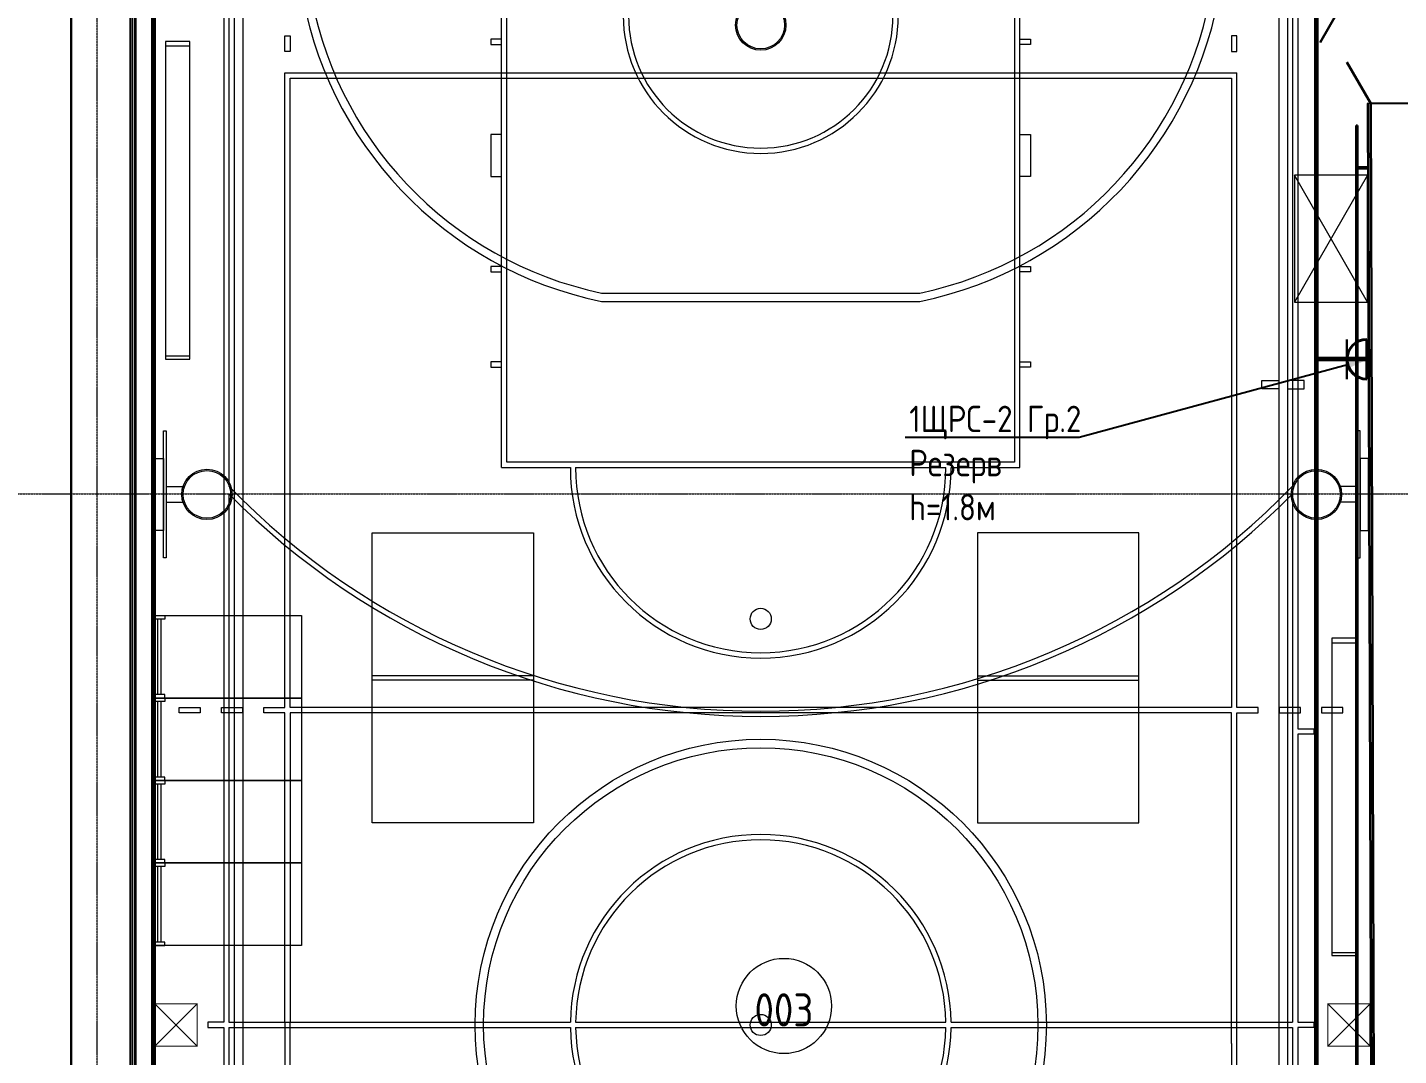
# Model space of a CAD drawing. Header units: millimetres. Extents: x -32 to 417638015, y -35 to 175284279.
# Drawn here: x 416156949 to 416169910, y 175262935 to 175272653 of the extents above; entities that cross this region are included whole.
import ezdxf
from ezdxf import colors
from ezdxf.entities.mleader import LeaderData, LeaderLine
from ezdxf.enums import TextEntityAlignment as Align
from ezdxf.math import Vec2, Vec3

# ---------------------------------------------------------------- set-up
doc = ezdxf.new("R2010")
doc.units = ezdxf.units.MM
doc.linetypes.add('ADSK_Линия сетки', pattern=[25, 20, -2.5, 0, -2.5])
for name, color, linetype, lineweight in [('_ЭМ_гофра', 5, 'Continuous', 60), ('_ЭМ_Розетки быт', 5, 'Continuous', 30), ('_ЭМ_ТХобщее_слой', 7, 'Continuous', 30), ('Аннотация', 7, 'Continuous', 18), ('Двери', 7, 'Continuous', 9), ('Оси', 253, 'Continuous', 9), ('Стены внутренние', 7, 'Continuous', 18), ('Стены несущие', 7, 'Continuous', 30), ('Стены отделка', 7, 'Continuous', 30), ('Стены штриховка', 7, 'Continuous', 9), ('ТХ', 5, 'Continuous', 0), ('ШТРИХОВКА', 252, 'Continuous', 15)]:
    doc.layers.add(name, color=color, linetype=linetype, lineweight=lineweight)
doc.layers.add('_ЭМ_Надписи', color=7, linetype='Continuous')
doc.layers.add('Линии', color=7, linetype='Continuous', lineweight=9, true_color=0x00a600)
doc.styles.add('GOST Common', font='GOST_Common.ttf', dxfattribs={"width": 0.9, "height": 350})
doc.styles.add('ЭОМ', font='isocpeur.ttf', dxfattribs={"width": 0.85, "height": 250})

# ---------------------------------------------------------------- blocks, each defined once
blk = doc.blocks.new('План подвала')
at = {"layer": 'Стены внутренние'}
for points in [[(19138.365, 25807.037), (19138.365, 42906.059), (19126.365, 42906.059), (19126.365, 25807.037)], [(19151.292, 25807.037), (19151.292, 42931.915), (19139.292, 42931.915), (19139.292, 25807.037)], [(30506.083, 20721.059), (30518.083, 20721.059), (30518.083, 40321.059), (30506.083, 40321.059), (30506.083, 21678.041)], [(30518.083, 39915.059), (30612.35, 39915.059), (30611.796, 39927.059), (30518.083, 39927.059)]]:
    blk.add_hatch(color=8, dxfattribs=at).paths.add_polyline_path(points)
at = {"layer": 'Двери', "color": 8, "lineweight": 30}
for p, q in [((30639.178, 41929.127), (30166.894, 41104.841)), ((30643.796, 40529.135), (30417.512, 40918.102))]:
    blk.add_line(p, q, dxfattribs=at)
at = {"layer": 'Линии', "color": 8}
blk.add_circle((25096.918, 31998.346), 450, dxfattribs=at)
at = {"layer": 'Оси', "color": 8, "linetype": 'ADSK_Линия сетки'}
for p, q in [((18606.461, -4056.756), (18606.461, 44517.739)), ((-9557.833, 36839.741), (56671.895, 36839.741))]:
    blk.add_line(p, q, dxfattribs=at)
at = {"layer": 'Стены несущие', "color": 8}
for p, q in [((18359.292, 43642.38), (18359.292, 26217.266)), ((18919.292, 43003.576), (18919.292, 23629.741)), ((19126.365, 42906.059), (19126.365, 24338.059)), ((19138.365, 42906.059), (19138.365, 24321.059)), ((19139.292, 42931.915), (19139.292, 24321.059)), ((19151.292, 42931.915), (19151.292, 24321.059)), ((31363.792, 40531.51), (30643.796, 40529.135)), ((30643.796, 40529.135), (30709.33, 20663.192)), ((30506.083, 40321.059), (30506.083, 20721.059)), ((30518.083, 40321.059), (30506.083, 40321.059)), ((30518.083, 20721.059), (30518.083, 40321.059)), ((30612.35, 39927.059), (30506.083, 39927.059)), ((30612.35, 39915.059), (30612.35, 39927.059)), ((30506.083, 39915.059), (30612.35, 39915.059))]:
    blk.add_line(p, q, dxfattribs=at)
at = {"layer": 'Стены отделка', "color": 8, "lineweight": 9}
for p, q in [((18939.292, 42943.619), (18939.292, 23629.741)), ((18959.292, 42943.661), (18959.292, 23629.741)), ((18971.292, 42931.687), (18971.292, 23629.741)), ((30643.796, 40529.135), (30611.796, 40529.029)), ((30611.796, 40529.029), (30677.224, 20695.192)), ((30709.33, 20663.131), (30643.796, 40529.135))]:
    blk.add_line(p, q, dxfattribs=at)
at = {"layer": 'Стены штриховка', "color": 8}
for p, q in [((18969.292, 23629.741), (18969.292, 42933.683)), ((30613.796, 40529.036), (30679.231, 20693.192)), ((30623.796, 40529.069), (30689.231, 20693.192))]:
    blk.add_line(p, q, dxfattribs=at)
at = {"layer": 'Аннотация', "color": 8, "lineweight": 9, "insert": (25096.918, 31961.397), "char_height": 312.5, "width": 520.21112, "attachment_point": 5, "line_spacing_factor": 1.022766, "style": 'GOST Common'}
blk.add_mtext('003', dxfattribs=at)
blk = doc.blocks.new('*U740')
at = {"color": 0}
for p, q in [((-250, -250), (-250, 250)), ((0, 0), (-250, 0))]:
    blk.add_line(p, q, dxfattribs=at)
at = {"color": 0, "lineweight": 40}
for p, q in [((0, -250), (0, 250)), ((-250, 0), (-500, 0))]:
    blk.add_line(p, q, dxfattribs=at)
blk.add_arc((0, 0), 250, 90, 270, dxfattribs=at)
at = {"color": 7, "linetype": 'ByBlock', "style": 'GOST Common', "width": 0.9}
blk.add_attdef('ГРУППА', text='', height=350, dxfattribs=at).set_placement((-541, 786), align=Align.RIGHT)
at = {"color": 7, "style": 'GOST Common', "width": 0.9}
for tag, p in [('ВЫСОТА', (-1722, 324)), ('КОЛВО', (478, -986))]:
    blk.add_attdef(tag, p, '', height=350, dxfattribs=at)
blk = doc.blocks.new('_ЭМ_ТХ2_подвал')
at = {"color": 8, "lineweight": 5}
for p, q in [((25745, 42647), (25745, 31554)), ((35900, 42647), (35900, 34327)), ((25795, 42597), (25795, 36620)), ((28372, 36797), (28372, 42597)), ((28422, 36847), (28422, 42597)), ((33222, 42597), (33222, 36847)), ((33272, 36797), (33272, 42597)), ((35850, 42597), (35850, 36620)), ((25845, 41447), (25845, 21610)), ((25925, 41367), (25925, 31569)), ((35720, 41367), (35720, 31569)), ((35800, 41447), (35800, 21610)), ((28372, 40847), (28272, 40847)), ((28272, 40847), (28272, 40797)), ((33272, 40847), (33372, 40847)), ((33372, 40847), (33372, 40797)), ((28272, 40797), (28372, 40797)), ((33372, 40797), (33272, 40797)), ((28372, 39947), (28272, 39947)), ((28272, 39947), (28272, 39547)), ((33272, 39947), (33372, 39947)), ((33372, 39947), (33372, 39547)), ((28272, 39547), (28372, 39547)), ((33372, 39547), (33272, 39547)), ((28372, 38697), (28272, 38697)), ((28272, 38697), (28272, 38647)), ((28272, 38647), (28372, 38647)), ((33272, 38697), (33372, 38697)), ((33372, 38647), (33272, 38647)), ((33372, 38697), (33372, 38647)), ((29317, 38447), (32327, 38447)), ((29317, 38367), (32327, 38367)), ((28372, 37797), (28272, 37797)), ((28272, 37797), (28272, 37747)), ((28272, 37747), (28372, 37747)), ((33272, 37797), (33372, 37797)), ((33372, 37747), (33272, 37747)), ((33372, 37797), (33372, 37747)), ((35560, 37540), (35560, 37620)), ((35560, 37620), (35720, 37620)), ((35960, 37620), (35800, 37620)), ((35960, 37540), (35960, 37620)), ((35720, 37540), (35560, 37540)), ((35800, 37540), (35960, 37540)), ((33222, 36847), (28422, 36847)), ((28372, 36797), (29022, 36797)), ((29072, 36797), (32572, 36797)), ((32622, 36797), (33272, 36797)), ((25795, 36548), (25795, 31554)), ((35850, 36548), (35850, 31554)), ((35900, 34327), (36050, 34327)), ((35900, 34277), (35900, 31554)), ((36050, 34277), (35900, 34277)), ((36050, 34327), (36050, 34277)), ((25745, 31554), (25595, 31554)), ((25595, 31554), (25595, 31504)), ((25595, 31504), (25745, 31504)), ((25745, 31504), (25745, 20410)), ((25795, 31554), (29022, 31554)), ((25795, 31504), (25795, 26512)), ((25795, 31504), (29022, 31504)), ((25925, 31569), (25925, 21690)), ((29072, 31554), (32572, 31554)), ((29072, 31504), (32572, 31504)), ((32622, 31554), (35850, 31554)), ((32622, 31504), (35850, 31504)), ((35720, 31569), (35720, 21690)), ((35850, 31504), (35850, 26512)), ((35900, 31554), (36050, 31554)), ((35900, 31504), (35900, 28780)), ((36050, 31504), (35900, 31504)), ((36050, 31554), (36050, 31504))]:
    blk.add_line(p, q, dxfattribs=at)
for centre, radius in [((30822, 35367), 100), ((30822, 31529), 2700), ((30822, 31529), 2620), ((30822, 31529), 100)]:
    blk.add_circle(centre, radius, dxfattribs=at)
for centre, radius, start, end in [((30042, 41904), 3610, 188.5461, 258.4158), ((30041, 41902), 3530, 188.7157, 258.1608), ((31602, 41904), 3610, 281.5842, 351.4539), ((31603, 41902), 3530, 281.8392, 351.2843), ((30822, 41067), 1300, 180, 0), ((30822, 41067), 1250, 180, 0), ((30822, 36797), 1800, 180, 0), ((30822, 36797), 1750, 180, 0), ((30822, 41504), 7009, 224.1705, 315.8295), ((30822, 41508), 7062, 224.6144, 315.3856), ((30822, 31529), 1800, 0.7958, 179.2042), ((30822, 31529), 1750, 0.8185, 179.1815), ((30822, 31529), 1800, 180.7958, 359.2042), ((30822, 31529), 1750, 180.8185, 359.1815)]:
    blk.add_arc(centre, radius, start, end, dxfattribs=at)
at = {"layer": 'ТХ', "color": 8, "transparency": 33554559}
for p, q in [((26323, 40879), (26373, 40879)), ((26323, 40729), (26323, 40879)), ((26373, 40879), (26373, 40729)), ((35323, 40879), (35273, 40879)), ((35273, 40879), (35273, 40729)), ((35323, 40729), (35323, 40879)), ((26373, 40729), (26323, 40729)), ((35273, 40729), (35323, 40729)), ((26323, 40529), (35323, 40529)), ((26323, 34529), (26323, 40529)), ((26373, 40479), (35273, 40479)), ((26373, 34529), (26373, 40479)), ((35273, 40479), (35273, 34529)), ((35323, 34529), (35323, 40529)), ((25323, 34529), (25523, 34529)), ((25323, 34479), (25323, 34529)), ((25523, 34479), (25323, 34479)), ((25523, 34529), (25523, 34479)), ((25723, 34529), (25923, 34529)), ((25723, 34479), (25723, 34529)), ((25923, 34479), (25723, 34479)), ((25923, 34529), (25923, 34479)), ((26123, 34529), (26323, 34529)), ((26123, 34479), (26123, 34529)), ((26323, 34479), (26123, 34479)), ((26323, 31554), (26323, 34479)), ((35273, 34529), (26373, 34529)), ((35273, 34479), (26373, 34479)), ((26373, 34479), (26373, 31554)), ((35273, 31554), (35273, 34479)), ((35523, 34529), (35323, 34529)), ((35323, 28579), (35323, 34479)), ((35323, 34479), (35523, 34479)), ((35523, 34479), (35523, 34529)), ((35723, 34529), (35723, 34479)), ((35923, 34529), (35723, 34529)), ((35723, 34479), (35923, 34479)), ((35923, 34479), (35923, 34529)), ((36123, 34529), (36123, 34479)), ((36323, 34529), (36123, 34529)), ((36123, 34479), (36323, 34479)), ((36323, 34479), (36323, 34529)), ((26323, 31554), (26322, 28579)), ((26372, 28579), (26373, 31554)), ((35273, 31354), (35273, 31554)), ((35273, 31354), (35272, 28579))]:
    blk.add_line(p, q, dxfattribs=at)
at = {"layer": 'ТХ', "color": 8}
for p, q in [((36558, 39562), (35868, 38362)), ((36558, 38362), (35868, 39562)), ((25082, 35366), (25082, 35399)), ((25082, 35399), (25190, 35399)), ((25082, 35399), (26482, 35399)), ((25095, 34618), (25095, 35397)), ((25190, 35399), (25190, 35366)), ((26482, 35399), (26482, 34619)), ((25190, 35366), (25082, 35366)), ((25120, 35366), (25120, 34652)), ((25153, 34652), (25153, 35366)), ((28674, 34829), (27149, 34829)), ((28674, 34789), (27149, 34789)), ((32871, 34829), (34396, 34829)), ((32871, 34789), (34396, 34789)), ((25190, 34652), (25082, 34652)), ((25082, 34652), (25082, 34619)), ((25082, 34619), (25190, 34619)), ((25082, 34619), (25190, 34619)), ((26482, 34619), (25082, 34619)), ((25082, 34586), (25082, 34619)), ((25082, 34619), (25190, 34619)), ((25082, 34619), (26482, 34619)), ((25095, 33838), (25095, 34618)), ((25190, 34619), (25190, 34652)), ((25190, 34619), (25190, 34586)), ((26482, 34619), (26482, 33839)), ((25190, 34586), (25082, 34586)), ((25120, 34586), (25120, 33872)), ((25153, 33872), (25153, 34586)), ((25190, 33872), (25082, 33872)), ((25082, 33872), (25082, 33839)), ((25082, 33806), (25082, 33839)), ((25082, 33839), (25190, 33839)), ((25082, 33839), (26482, 33839)), ((25082, 33839), (25190, 33839)), ((25082, 33839), (25190, 33839)), ((26482, 33839), (25082, 33839)), ((25095, 33058), (25095, 33838)), ((25190, 33839), (25190, 33872)), ((25190, 33839), (25190, 33806)), ((26482, 33839), (26482, 33060)), ((25190, 33806), (25082, 33806)), ((25120, 33806), (25120, 33093)), ((25153, 33093), (25153, 33806)), ((25190, 33093), (25082, 33093)), ((25082, 33093), (25082, 33060)), ((25082, 33060), (25190, 33060)), ((25082, 33060), (25190, 33060)), ((26482, 33060), (25082, 33060)), ((25082, 33027), (25082, 33060)), ((25082, 33060), (25190, 33060)), ((25082, 33060), (26482, 33060)), ((25095, 32279), (25095, 33058)), ((25190, 33060), (25190, 33093)), ((25190, 33060), (25190, 33027)), ((26482, 33060), (26482, 32280)), ((25190, 33027), (25082, 33027)), ((25120, 33027), (25120, 32313)), ((25153, 32313), (25153, 33027)), ((25190, 32313), (25082, 32313)), ((25082, 32313), (25082, 32280)), ((25082, 32280), (25190, 32280)), ((25082, 32280), (25190, 32280)), ((26482, 32280), (25082, 32280)), ((25190, 32280), (25190, 32313))]:
    blk.add_line(p, q, dxfattribs=at)
at = {"layer": 'ТХ', "color": 8, "lineweight": 20}
for p, q in [((25175, 37144), (25200, 37144)), ((25175, 35944), (25175, 37144)), ((25200, 37144), (25200, 35944)), ((36488, 37144), (36463, 37144)), ((36463, 37144), (36463, 35944)), ((36488, 35944), (36488, 37144)), ((25095, 36884), (25175, 36884)), ((25095, 36204), (25095, 36884)), ((25175, 36884), (25175, 36204)), ((36488, 36884), (36488, 36204)), ((36568, 36884), (36488, 36884)), ((36568, 36204), (36568, 36884)), ((25200, 36619), (25200, 36469)), ((25200, 36619), (25375, 36619)), ((36463, 36619), (36287, 36619)), ((36463, 36619), (36463, 36469)), ((25200, 36469), (25375, 36469)), ((36463, 36469), (36287, 36469)), ((25175, 36204), (25095, 36204)), ((36488, 36204), (36568, 36204)), ((25200, 35944), (25175, 35944)), ((36463, 35944), (36488, 35944))]:
    blk.add_line(p, q, dxfattribs=at)
at = {"layer": 'ТХ', "color": 8, "linetype": 'Continuous', "lineweight": 5, "ltscale": 100}
for points in [[(25425, 40823), (25195, 40823)], [(25195, 40823), (25195, 37823)], [(25425, 40779), (25195, 40779)], [(25195, 40779), (25195, 37855)], [(25425, 37823), (25425, 40823)], [(25425, 37855), (25425, 40779)], [(25195, 37855), (25425, 37855)], [(25195, 37823), (25425, 37823)], [(36450, 35184), (36220, 35184)], [(36220, 35184), (36220, 32184)], [(36450, 35139), (36220, 35139)], [(36220, 35139), (36220, 32215)], [(36450, 32184), (36450, 35184)], [(36450, 32215), (36450, 35139)], [(36220, 32215), (36450, 32215)], [(36220, 32184), (36450, 32184)]]:
    blk.add_lwpolyline(points, dxfattribs=at)
at = {"layer": 'ТХ', "color": 8}
for points in [[(35868, 39562), (35868, 38362), (36558, 38362), (36558, 39562)], [(28674, 36179), (28674, 33439), (27149, 33439), (27149, 36179)], [(32871, 36179), (32871, 33439), (34396, 33439), (34396, 36179)]]:
    blk.add_lwpolyline(points, close=True, dxfattribs=at)
at = {"layer": 'ТХ', "color": 8, "const_width": 10}
for points in [[(25095, 31729), (25095, 31329), (25495, 31329), (25495, 31729)], [(36584, 31729), (36584, 31329), (36184, 31329), (36184, 31729)]]:
    blk.add_lwpolyline(points, close=True, dxfattribs=at)
at = {"layer": 'ТХ', "color": 8, "ltscale": 100}
for points in [[(25495, 31729), (25095, 31329), (25095, 31729), (25495, 31329)], [(36184, 31729), (36584, 31329), (36584, 31729), (36184, 31329)]]:
    blk.add_lwpolyline(points, dxfattribs=at)
at = {"layer": 'ТХ', "color": 8, "lineweight": 20}
for centre, radius in [((30822, 40980), 238), ((30822, 40980), 225), ((25587, 36544), 238), ((25587, 36544), 225), ((36075, 36544), 238), ((36075, 36544), 225)]:
    blk.add_circle(centre, radius, dxfattribs=at)

msp = doc.modelspace()

# ---------------------------------------------------------------- linework, layer by layer
at = {"layer": '_ЭМ_гофра', "linetype": 'ByBlock'}
for points in [[(416169135, 175252454), (416169135, 175273792), (416158567, 175273792), (416158567, 175273507)], [(416169610, 175269516), (416169135, 175269516)]]:
    msp.add_lwpolyline(points, dxfattribs=at)

# ---------------------------------------------------------------- block references
at = {"layer": '_ЭМ_Розетки быт', "xscale": 0.75, "yscale": 0.75, "zscale": 0.75}
msp.add_blockref('*U740', (416169610, 175269516), dxfattribs=at)
at = {"layer": '_ЭМ_ТХобщее_слой', "lineweight": 50}
msp.add_blockref('_ЭМ_ТХ2_подвал', (416133059, 175231695), dxfattribs=at)
at = {"layer": 'ШТРИХОВКА'}
msp.add_blockref('План подвала', (416139003, 175231405), dxfattribs=at)

# ---------------------------------------------------------------- leaders
at = {"layer": '_ЭМ_Надписи', "color": 7, "ltscale": 5}
ml = msp.add_multileader_mtext('Standard', dxfattribs=at)
ml.set_content('{\\fGOST Common|b0|i0|c204|p34;\\W0.9;\\C256;1ЩРС-2\\fISOCPEUR|b0|i0|c204|p34;\\W0.85; Гр.2\\PРезерв h=1.8м}', color=1, style='ЭОМ')
ml.set_leader_properties()
ml.build(insert=Vec2(0, 0))
ml.multileader.update_dxf_attribs({"text_left_attachment_type": 6, "text_right_attachment_type": 6, "dogleg_length": 0, "arrow_head_size": 200})
ctx = ml.context
ctx.base_point, ctx.char_height, ctx.arrow_head_size, ctx.landing_gap_size, ctx.plane_origin = Vec3(416165285, 175268777, -64), 250, 200, 0, Vec3(416139418, 175282086, -64)
ctx.left_attachment, ctx.right_attachment = 6, 6
notes = []
notes.append((ctx, [(1, (1, 1, 0), (416166892, 175268777, -64), (-1, 0), 0, [(0, [(416169622, 175269516, -64)], 0, [])])]))
ctx.mtext.insert, ctx.mtext.width, ctx.mtext.defined_height, ctx.mtext.flow_direction = Vec3(416165285, 175269077, -64), 1629.26, 546, 5
for ctx, leaders in notes:
    for number, flags, end, landing, length, lines in leaders:
        leader = LeaderData()
        leader.index, (leader.has_last_leader_line, leader.has_dogleg_vector, leader.attachment_direction) = number, flags
        leader.last_leader_point, leader.dogleg_vector, leader.dogleg_length = Vec3(end), Vec3(landing), length
        for number, points, colour, breaks in lines:
            line = LeaderLine()
            line.index, line.vertices, line.color, line.breaks = number, Vec3.list(points), colors.encode_raw_color(colour), breaks
            leader.lines.append(line)
        ctx.leaders.append(leader)

doc.saveas('drawing.dxf')
